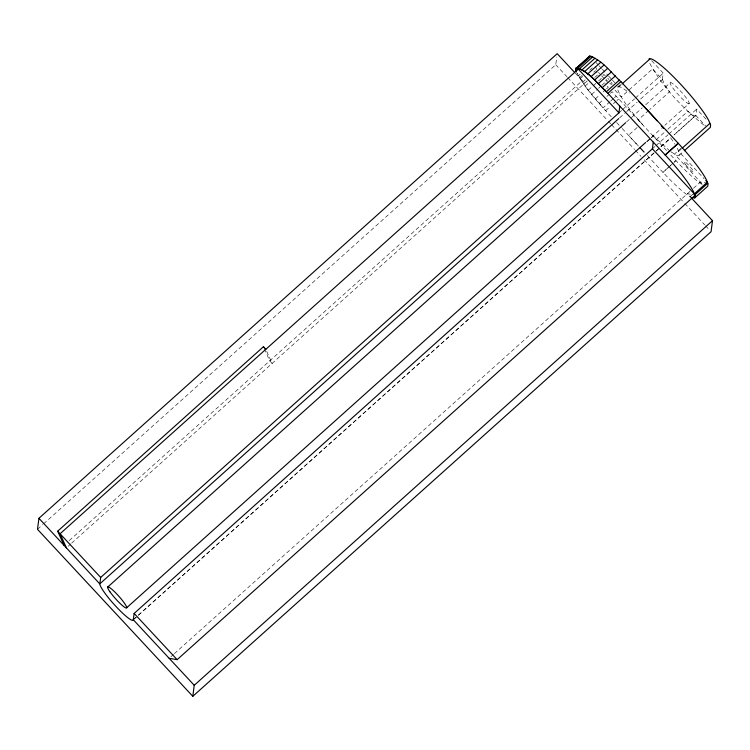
<?xml version="1.0" encoding="UTF-8"?>
<svg xmlns="http://www.w3.org/2000/svg" width="750" height="750" viewBox="0 0 750 750"><rect width="100%" height="100%" fill="white"/><g stroke="black" fill="none" stroke-linecap="round" stroke-linejoin="round"><path stroke-width="0.56" stroke-dasharray="3.75 2.81" d="M620.353 84.6L617.756 86.934L617.512 89.259C623.259 103.144 633.966 114.244 643.453 125.634M670.828 151.744L676.781 155.372L679.116 155.372L679.359 153.047L677.494 148.547A45.956 6.694 48.1 0 0 675.525 145.116M43.603 523.847L555.759 64.716L556.763 56.991M662.4 79.5L663.225 73.144L651.544 60.591M647.25 155.466L662.953 172.359L673.378 162.938M706.022 119.166L696.675 109.116L695.85 115.472L674.147 134.925M614.991 90.15L621.281 96.909L652.528 68.897L662.456 79.575L664.594 84.684L669.609 91.706L649.641 109.603M37.5 529.322L42.731 524.634M578.381 75.703L580.116 74.147M579.553 77.728L582.159 75.394M580.153 78.75L582.759 76.416M589.697 70.181L592.303 67.847M69.253 540.572L582.281 80.653M582.497 82.284L586.838 78.394M593.775 72.169L595.519 70.612M68.156 546.272L70.772 543.928M71.644 543.141L587.278 80.888M585.141 86.072L588.619 82.959M594.694 77.513L598.162 74.4L596.175 71.559M588.253 90.206L597.806 81.647M598.678 80.869L601.275 78.534L598.791 75.225M591.609 94.491L597.684 89.044M598.547 88.266L601.153 85.931M602.025 85.153L604.622 82.819M595.275 98.934L599.616 95.044M603.094 91.931L605.7 89.597M606.562 88.819L608.297 87.263L605.363 83.709M599.1 103.416L603.441 99.525M606.909 96.413L609.516 94.078M610.388 93.3L612.122 91.744L666.553 150.553M618.741 86.934L621.347 84.6M610.031 101.644L603.084 107.869L586.134 87.497L576.975 73.003C585.853 89.756 599.212 103.584 611.916 117.478M610.894 100.866L613.5 98.531M614.372 97.753L616.106 96.197M605.606 110.7L609.947 106.8M613.425 103.688L616.031 101.353M616.894 100.575L618.628 99.019M618.947 112.838L621.553 110.503M622.416 109.725L634.575 98.831M635.438 98.053L663.225 73.144M619.659 117.816L625.828 112.406M626.634 111.562L637.163 102.244M640.594 99.047L662.456 79.575M626.522 121.959L642.216 107.878M645.712 104.756L670.125 82.866A14.137 2.062 48.1 0 1 677.55 87.891L682.491 93.216A14.137 2.062 48.1 0 1 689.241 103.416L664.819 125.306M648.769 110.381L638.353 119.719L641.494 123.6M637.153 127.491L628.472 135.281L638.4 146.137M646.509 141.722L661.331 128.438M647.128 141.647L650.606 138.534M651.469 137.756L653.203 136.2L656.606 139.322L667.022 129.984M667.894 129.206L687.863 111.309L693.581 115.556L695.269 116.062L695.859 115.312L674.081 134.859M652.397 148.809L655.003 146.475M655.875 145.697L668.025 134.794M668.888 134.016L696.675 109.116M133.322 619.603L670.678 137.878M133.613 619.584L670.847 137.953M681.413 147.872L674.466 154.097L703.134 184.931L701.147 183.834A45.956 6.694 48.1 0 1 680.175 165.103L669.694 153.928M681.262 149.034L678.666 151.369L704.147 178.772M679.116 155.372L683.456 151.481M662.953 172.359L673.369 163.012M170.897 656.737L173.513 654.394M174.384 653.616L690.019 191.363M693.488 188.25L700.434 182.025L706.725 183.084M692.719 194.269L690.112 196.603L687.413 193.697L694.753 194.944M617.756 86.934L620.091 86.944A45.956 6.694 48.1 0 1 629.334 93.028M692.4 197.859L688.125 195.506A45.956 6.694 48.1 0 1 667.153 176.775L662.962 172.284M703.772 125.016C682.256 107.559 662.091 86.803 649.134 62.147M669.984 151.097L651.572 134.344M695.784 115.406L705.712 126.084M596.044 62.541L598.397 65.062M599.175 65.906L601.519 68.428M602.306 69.272L607.781 75.159M608.569 76.003L611.7 79.369M612.478 80.203L614.822 82.734M598.481 72.394L600.834 74.934M601.622 75.778L604.772 79.162M605.55 80.006L608.7 83.381M575.334 73.181L584.672 83.222M616.65 122.559L621.375 127.65M622.163 128.494L640.181 147.872M555.759 64.716L566.916 76.706M567.703 77.559L607.528 120.384M608.325 121.237L610.716 123.806M611.512 124.669L634.612 149.503M635.409 150.356L640.978 156.347M644.166 159.778L683.991 202.594M684.788 203.447L704.691 224.859M705.487 225.722L709.472 229.997M595.425 66.525L596.784 69.544M266.719 351.337L272.156 363.394L269.766 360.825L264.488 349.125M689.241 103.416A14.137 2.062 48.1 0 1 681.825 98.381L676.875 93.066A14.137 2.062 48.1 0 1 670.125 82.866M611.606 84.609A7.069 1.031 48.1 0 1 609.797 83.213M607.378 80.822A7.069 1.031 48.1 0 1 606.15 79.453M603.328 75.703A7.069 1.031 48.1 0 1 602.897 74.869M603.506 74.372A7.069 1.031 48.1 0 1 605.316 75.759M607.725 78.15A7.069 1.031 48.1 0 1 608.962 79.528M611.053 82.172A7.069 1.031 48.1 0 1 612.216 84.103M670.744 137.991A45.956 6.694 48.1 0 1 674.934 144.159M675.984 160.603L674.241 162.234L675.984 160.603M685.716 164.738A7.069 1.031 48.1 0 0 693.497 172.106A7.069 1.031 48.1 0 0 687.15 163.659A7.069 1.031 48.1 0 0 685.716 164.738"/><path stroke-width="1.12" d="M133.312 619.772L134.138 613.416L652.397 148.809L653.269 142.116M694.753 197.888L695.016 195.581L693.169 191.1A45.956 6.694 48.1 0 0 669.122 159.244L665.212 154.959L678.234 143.287L682.144 147.572A45.956 6.694 48.1 0 1 706.191 179.419L708.038 183.909L707.775 186.216L694.753 197.888L692.4 197.859M574.547 72.337L557.194 53.681L38.934 518.288L37.5 529.322L192.806 696.319L711.066 231.713L712.5 220.678L690.881 197.428M619.819 106.144L618.947 112.838L100.688 577.444L99.862 583.8L618.787 118.594M192.806 696.319L194.241 685.284L712.5 220.678M619.387 80.072L606.366 91.753C597.038 83.316 588.759 71.212 576.291 67.622L575.719 69.6L576.206 70.922M588.844 57.553L589.312 55.95C602.447 59.991 611.006 72.731 620.887 81.628L678.234 143.287L665.203 155.034M64.022 545.259L57.675 531.197L263.419 346.762L265.809 349.331M576.103 68.25L589.125 56.578M576.994 67.725L590.016 56.053M578.1 67.875L591.122 56.203M578.325 69.159L60.066 533.775L66.413 547.837M579.778 68.494L592.8 56.822M582.038 69.834L595.059 58.163M584.616 71.578L597.638 59.906M587.663 73.978L600.684 62.306M590.953 76.734L603.975 65.062M594.591 80.034L607.612 68.362M598.378 83.616L611.4 71.944M602.344 87.591L615.366 75.919M576.928 67.716C589.134 71.888 598.378 84.422 607.866 93.3L620.887 81.628M622.209 83.822L649.988 58.922M107.597 587.156L625.65 122.737M126.712 607.716L645.637 142.509M682.134 148.256L709.913 123.356M684.319 150.703L710.363 127.359L710.606 125.034L708.741 120.534A45.956 6.694 48.1 0 0 680.616 84.225A45.956 6.694 48.1 0 0 651.337 58.922L649.003 58.922M694.312 193.875L707.334 182.194L705.741 180.488M707.775 183.262L694.753 194.944L695.409 195.047L177.141 659.663L169.153 658.303M576.45 71.991L575.681 68.597L576.525 67.903M264.366 347.775L263.419 346.762M607.866 93.3L665.212 154.959M576.881 67.613L618.947 112.838M652.397 148.809L695.409 195.047M640.181 147.872L644.109 152.091M57.675 531.197L100.688 577.444M134.138 613.416L177.141 659.663M38.934 518.288L99.853 583.959A24.75 3.609 48.1 0 0 114.337 604.678A24.75 3.609 48.1 0 0 132.741 620.363L133.247 619.697L194.241 685.284M638.934 101.616A45.956 6.694 48.1 0 1 657.019 120.769M661.181 125.681A45.956 6.694 48.1 0 1 663.356 128.344M110.147 592.059A14.137 2.062 48.1 0 0 126.291 608.053A14.137 2.062 48.1 0 0 115.013 592.191A14.137 2.062 48.1 0 0 110.147 592.059"/></g></svg>
